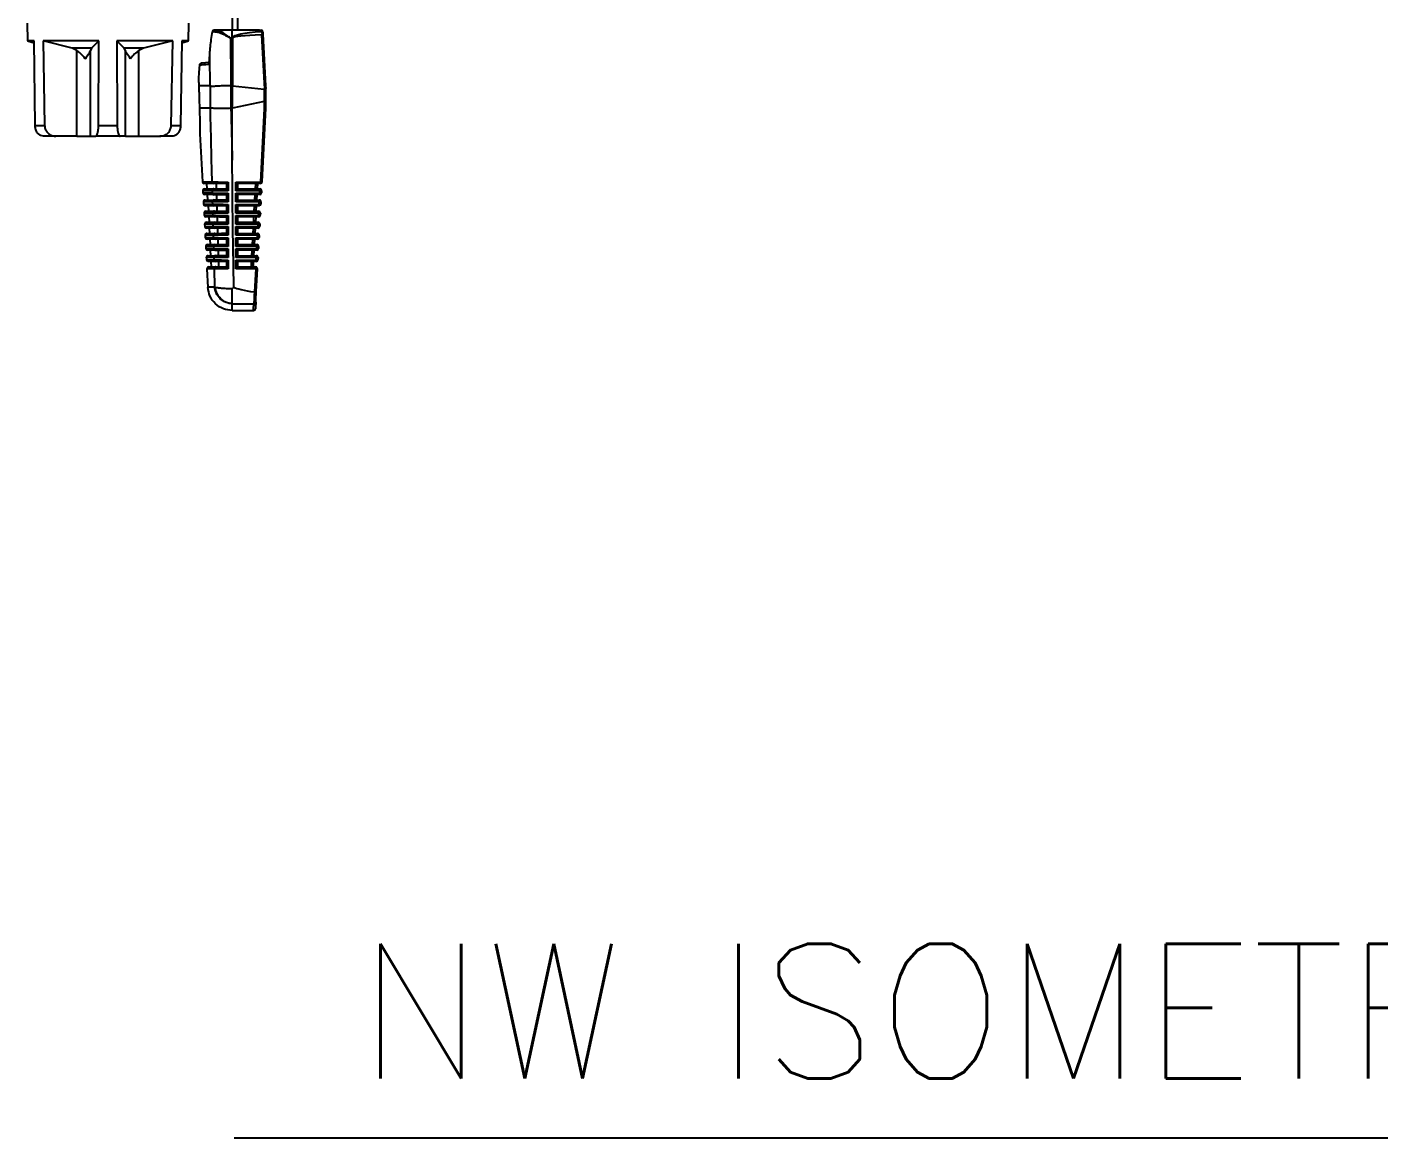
# Model space of a CAD drawing. Extents: x 11 to 120, y 2 to 94.
# Drawn here: x 19.91 to 27.44, y 30.78 to 36.96 of the extents above; entities that cross this region are included whole.
import ezdxf
from ezdxf.enums import TextEntityAlignment as Align

# ---------------------------------------------------------------- set-up
doc = ezdxf.new("R2010")
doc.units = 0
doc.header["$MEASUREMENT"] = 0
doc.layers.add('OBJECT', color=7, linetype='CONTINUOUS')
doc.styles.get("Standard").update_dxf_attribs({"font": 'SIMPLEX'})

msp = doc.modelspace()

# ---------------------------------------------------------------- linework, layer by layer
at = {"layer": 'OBJECT'}
for p, q in [((21.0559, 37.1258), (21.0559, 36.9443)), ((21.0859, 37.1258), (21.0859, 36.9443)), ((19.9138, 36.9843), (19.9156, 36.8843)), ((20.8121, 36.8843), (20.8138, 36.9843)), ((19.9156, 36.8843), (19.9532, 36.8743)), ((19.9531, 36.8843), (19.9156, 36.8843)), ((19.9594, 36.4133), (19.9531, 36.8843)), ((20.3138, 36.8843), (20.0031, 36.8843)), ((20.0031, 36.8843), (20.0115, 36.4133)), ((20.1655, 36.8435), (20.0031, 36.8843)), ((20.3138, 36.8843), (20.273, 36.8435)), ((20.3117, 36.4133), (20.3138, 36.8843)), ((20.7246, 36.8843), (20.4138, 36.8843)), ((20.4138, 36.8843), (20.416, 36.4133)), ((20.4547, 36.8435), (20.4138, 36.8843)), ((20.7246, 36.8843), (20.5622, 36.8435)), ((20.7162, 36.4133), (20.7246, 36.8843)), ((20.7746, 36.8843), (20.7683, 36.4133)), ((20.7745, 36.8743), (20.8121, 36.8843)), ((20.8121, 36.8843), (20.7746, 36.8843)), ((20.9461, 36.9358), (20.9567, 36.9361)), ((20.9641, 36.9443), (20.9545, 36.9443)), ((21.0559, 36.9443), (20.9641, 36.9443)), ((21.0466, 36.8999), (21.0551, 36.8999)), ((21.0551, 36.6344), (21.0551, 36.8999)), ((21.0559, 36.9029), (21.0559, 36.9443)), ((21.2081, 36.9443), (21.0559, 36.9443)), ((21.0566, 36.8999), (21.0566, 36.6343)), ((21.2081, 36.9443), (21.2171, 36.9443)), ((21.2186, 36.9179), (21.235, 36.6158)), ((21.2434, 36.6343), (21.2277, 36.9226)), ((20.273, 36.8435), (20.1655, 36.8435)), ((20.1916, 36.8318), (20.1655, 36.8435)), ((20.1916, 36.3543), (20.1916, 36.8318)), ((20.273, 36.8435), (20.2664, 36.8318)), ((20.2664, 36.3543), (20.2664, 36.8318)), ((20.5622, 36.8435), (20.4547, 36.8435)), ((20.4613, 36.8318), (20.4547, 36.8435)), ((20.4613, 36.3543), (20.4613, 36.8318)), ((20.5622, 36.8435), (20.5361, 36.8318)), ((20.5361, 36.3543), (20.5361, 36.8318)), ((20.8747, 36.7507), (20.8747, 36.7507)), ((20.929, 36.7754), (20.9288, 36.7754)), ((20.929, 36.7754), (20.93, 36.7936)), ((20.93, 36.7936), (20.9297, 36.7936)), ((20.93, 36.7936), (20.9318, 36.6343)), ((20.8693, 36.6522), (20.8693, 36.6522)), ((20.9318, 36.6343), (20.8695, 36.6343)), ((20.9318, 36.6343), (20.9325, 36.6338)), ((20.9325, 36.6338), (20.9325, 36.5093)), ((21.0491, 36.5093), (21.0491, 36.6343)), ((21.0491, 36.6343), (21.0543, 36.6343)), ((21.0543, 36.6343), (21.0543, 36.5093)), ((21.0566, 36.6343), (21.0551, 36.6344)), ((21.0574, 36.5097), (21.0574, 36.6342)), ((21.0574, 36.6342), (21.2336, 36.6155)), ((21.2336, 36.6155), (21.2336, 36.5479)), ((21.2434, 36.6261), (21.2434, 36.6343)), ((21.2434, 36.5485), (21.2434, 36.6261)), ((20.9325, 36.5093), (20.8729, 36.5093)), ((20.9325, 36.5093), (20.9325, 36.5093)), ((21.0543, 36.5093), (21.0491, 36.5093)), ((21.0559, 36.2207), (21.0559, 36.5093)), ((21.2336, 36.5479), (21.0574, 36.5097)), ((21.2339, 36.5084), (21.2123, 36.0999)), ((21.2218, 36.1005), (21.2434, 36.5093)), ((21.2339, 36.5479), (21.2339, 36.5084)), ((21.2434, 36.5093), (21.2434, 36.5485)), ((21.2434, 36.5093), (21.2434, 36.5093)), ((19.9594, 36.4133), (20.0115, 36.4133)), ((20.0739, 36.3543), (20.0061, 36.3543)), ((20.1916, 36.3543), (20.0739, 36.3543)), ((20.1916, 36.3543), (20.2664, 36.3543)), ((20.2664, 36.3543), (20.296, 36.3543)), ((20.4317, 36.3543), (20.296, 36.3543)), ((20.3117, 36.4133), (20.416, 36.4133)), ((20.4613, 36.3543), (20.4317, 36.3543)), ((20.4613, 36.3543), (20.5361, 36.3543)), ((20.5361, 36.3543), (20.6538, 36.3543)), ((20.7216, 36.3543), (20.6538, 36.3543)), ((20.7162, 36.4133), (20.7683, 36.4133)), ((20.8758, 36.3679), (20.8898, 36.1004)), ((20.8924, 36.05), (20.893, 36.0384)), ((20.9169, 36.0608), (20.9153, 36.0909)), ((20.9435, 36.0506), (20.9438, 36.0381)), ((20.9657, 36.0905), (20.9666, 36.0612)), ((21.0259, 36.061), (21.0259, 36.0901)), ((21.0764, 36.0987), (21.2123, 36.0999)), ((21.0764, 36.0506), (21.0764, 36.0987)), ((21.2096, 36.0494), (21.0764, 36.0506)), ((21.2119, 36.0911), (21.0858, 36.09)), ((21.0859, 36.09), (21.0859, 36.0616)), ((21.0859, 36.0617), (21.2092, 36.0606)), ((21.1852, 36.0609), (21.1868, 36.0909)), ((21.1962, 36.0909), (21.1946, 36.0608)), ((21.209, 36.0378), (21.2096, 36.0494)), ((21.2191, 36.0501), (21.2185, 36.0385)), ((20.8957, 35.988), (20.8963, 35.9764)), ((20.9201, 35.9988), (20.9185, 36.0289)), ((20.9218, 35.9671), (20.9234, 35.9366)), ((20.9451, 35.9886), (20.9454, 35.9761)), ((20.9676, 36.0285), (20.9685, 35.9992)), ((21.0259, 35.9989), (21.0259, 36.0281)), ((21.0764, 36.0367), (21.209, 36.0378)), ((21.0764, 35.9886), (21.0764, 36.0367)), ((21.2064, 35.9875), (21.0764, 35.9886)), ((21.0764, 35.9747), (21.2058, 35.9758)), ((21.0764, 35.9266), (21.0764, 35.9747)), ((21.2086, 36.029), (21.0858, 36.028)), ((21.2053, 35.967), (21.0858, 35.966)), ((21.0859, 36.028), (21.0859, 35.9996)), ((21.0859, 35.9997), (21.2059, 35.9987)), ((21.1819, 35.9989), (21.1835, 36.0288)), ((21.1897, 35.9669), (21.1881, 35.9368)), ((21.193, 36.0289), (21.1914, 35.9988)), ((21.2058, 35.9758), (21.2064, 35.9875)), ((21.2158, 35.9881), (21.2152, 35.9765)), ((20.8989, 35.9261), (20.8995, 35.9144)), ((20.925, 35.905), (20.9266, 35.8747)), ((20.9467, 35.9266), (20.947, 35.9141)), ((20.9695, 35.9665), (20.9704, 35.9372)), ((20.9714, 35.9044), (20.9723, 35.8753)), ((21.0259, 35.9369), (21.0259, 35.9661)), ((21.0259, 35.8748), (21.0259, 35.9041)), ((21.2031, 35.9255), (21.0764, 35.9266)), ((21.0764, 35.9127), (21.2025, 35.9138)), ((21.0764, 35.8646), (21.0764, 35.9127)), ((21.202, 35.905), (21.0858, 35.904)), ((21.0859, 35.966), (21.0859, 35.9376)), ((21.0859, 35.9377), (21.2027, 35.9367)), ((21.0859, 35.904), (21.0859, 35.8756)), ((21.1754, 35.8749), (21.177, 35.9048)), ((21.1787, 35.9369), (21.1802, 35.9668)), ((21.1864, 35.9048), (21.1848, 35.8749)), ((21.2025, 35.9138), (21.2031, 35.9255)), ((21.2126, 35.9262), (21.2119, 35.9145)), ((20.9022, 35.8641), (20.9028, 35.8523)), ((20.9283, 35.843), (20.9299, 35.8127)), ((20.9483, 35.8646), (20.9487, 35.852)), ((20.9734, 35.8424), (20.9743, 35.8133)), ((21.0259, 35.8127), (21.0259, 35.8422)), ((21.1998, 35.8635), (21.0764, 35.8646)), ((21.0764, 35.8507), (21.1992, 35.8517)), ((21.0764, 35.8026), (21.0764, 35.8507)), ((21.1988, 35.843), (21.0858, 35.842)), ((21.0859, 35.8757), (21.1994, 35.8747)), ((21.0859, 35.842), (21.0859, 35.8136)), ((21.1721, 35.813), (21.1737, 35.8427)), ((21.1831, 35.8428), (21.1815, 35.8129)), ((21.1992, 35.8517), (21.1998, 35.8635)), ((21.2093, 35.8642), (21.2087, 35.8524)), ((20.9054, 35.8022), (20.906, 35.7903)), ((20.9315, 35.781), (20.9331, 35.7507)), ((20.95, 35.8026), (20.9503, 35.79)), ((20.9753, 35.7804), (20.9762, 35.7513)), ((21.0259, 35.7507), (21.0259, 35.7802)), ((21.1966, 35.8015), (21.0764, 35.8026)), ((21.0764, 35.7887), (21.1959, 35.7897)), ((21.0764, 35.7406), (21.0764, 35.7887)), ((21.1955, 35.7809), (21.0858, 35.78)), ((21.0859, 35.8137), (21.1961, 35.8128)), ((21.0859, 35.78), (21.0859, 35.7516)), ((21.0859, 35.7517), (21.1929, 35.7508)), ((21.1689, 35.751), (21.1704, 35.7807)), ((21.1799, 35.7808), (21.1783, 35.7509)), ((21.1959, 35.7897), (21.1966, 35.8015)), ((21.206, 35.8022), (21.2054, 35.7904)), ((20.9087, 35.7402), (20.9093, 35.7283)), ((20.9119, 35.6783), (20.9125, 35.6663)), ((20.9364, 35.6889), (20.9348, 35.7188)), ((20.9517, 35.7406), (20.952, 35.728)), ((20.9534, 35.6787), (20.9538, 35.666)), ((20.9773, 35.7184), (20.9782, 35.6893)), ((21.0259, 35.6886), (21.0259, 35.7182)), ((21.1933, 35.7396), (21.0764, 35.7406)), ((21.0764, 35.7267), (21.1927, 35.7277)), ((21.0764, 35.6786), (21.0764, 35.7267)), ((21.19, 35.6776), (21.0764, 35.6786)), ((21.1922, 35.7189), (21.0858, 35.718)), ((21.0859, 35.718), (21.0859, 35.6896)), ((21.0859, 35.6897), (21.1896, 35.6888)), ((21.1656, 35.689), (21.1671, 35.7187)), ((21.1766, 35.7188), (21.175, 35.6889)), ((21.1894, 35.6657), (21.19, 35.6776)), ((21.1927, 35.7277), (21.1933, 35.7396)), ((21.1995, 35.6783), (21.1988, 35.6663)), ((21.2027, 35.7403), (21.2021, 35.7284)), ((20.9152, 35.6163), (20.9206, 35.5123)), ((20.9396, 35.627), (20.9381, 35.6567)), ((20.9552, 35.6167), (20.9581, 35.5137)), ((20.9793, 35.6564), (20.9802, 35.6273)), ((21.0259, 35.6265), (21.0259, 35.6563)), ((21.0764, 35.6647), (21.1894, 35.6657)), ((21.0764, 35.6166), (21.0764, 35.6647)), ((21.1867, 35.6156), (21.0764, 35.6166)), ((21.1889, 35.6569), (21.0858, 35.656)), ((21.0859, 35.656), (21.0859, 35.6276)), ((21.0859, 35.6277), (21.1863, 35.6268)), ((21.1623, 35.6271), (21.1639, 35.6567)), ((21.1733, 35.6567), (21.1717, 35.627)), ((21.1867, 35.6156), (21.1799, 35.4869)), ((21.1895, 35.4893), (21.1962, 35.6163)), ((20.9615, 35.5123), (20.9581, 35.5137)), ((21.0559, 35.5051), (21.0649, 35.5143)), ((21.1799, 35.4869), (21.1796, 35.487)), ((21.0555, 35.3843), (21.1745, 35.3843)), ((21.0559, 35.4214), (21.1764, 35.4214)), ((21.0559, 35.421), (21.0559, 35.4214))]:
    msp.add_line(p, q, dxfattribs=at)
at = {"layer": 'OBJECT', "color": 1}
msp.add_line((21.0659, 30.7776), (32.1694, 30.7776), dxfattribs=at)
at = {"layer": 'OBJECT', "flags": 128}
for points in [[(21.2171, 36.9443), (21.2171, 36.943), (21.2173, 36.9402), (21.2174, 36.936)], [(21.2277, 36.9226), (21.2274, 36.9289), (21.2272, 36.933), (21.2271, 36.9348)], [(20.8693, 36.6522), (20.8706, 36.6755), (20.8724, 36.7083), (20.8747, 36.7507)], [(20.9325, 36.7644), (20.9068, 36.7622), (20.8906, 36.7607), (20.8838, 36.7601)], [(20.9297, 36.7936), (20.9291, 36.7809), (20.9288, 36.7754)], [(20.9519, 36.0906), (20.9185, 36.0909), (20.9018, 36.0911), (20.8997, 36.0911)], [(20.9023, 36.0606), (20.9044, 36.0607), (20.9207, 36.0608), (20.9531, 36.0611)], [(20.9535, 36.0286), (20.9212, 36.0289), (20.905, 36.029), (20.9029, 36.029)], [(20.9056, 35.9987), (20.9075, 35.9987), (20.9233, 35.9988), (20.9547, 35.9991)], [(20.9551, 35.9666), (20.9238, 35.9669), (20.9081, 35.967), (20.9062, 35.967)], [(20.9088, 35.9367), (20.9107, 35.9367), (20.926, 35.9368), (20.9564, 35.9371)], [(20.9567, 35.9046), (20.9265, 35.9048), (20.9113, 35.905), (20.9094, 35.905)], [(20.9121, 35.8747), (20.9139, 35.8747), (20.9286, 35.8749), (20.958, 35.8751)], [(20.9584, 35.8426), (20.9292, 35.8428), (20.9145, 35.8429), (20.9127, 35.843)], [(20.9153, 35.8128), (20.9171, 35.8128), (20.9313, 35.8129), (20.9597, 35.8131)], [(20.96, 35.7805), (20.9318, 35.7808), (20.9177, 35.7809), (20.9159, 35.7809)], [(20.9186, 35.7508), (20.9186, 35.7508), (20.9293, 35.7509), (20.9614, 35.7512)], [(20.9617, 35.7185), (20.9299, 35.7188), (20.9192, 35.7189)], [(20.9218, 35.6888), (20.9218, 35.6888), (20.9322, 35.6889), (20.9631, 35.6892)], [(20.9635, 35.6565), (20.9327, 35.6568), (20.9224, 35.6569)], [(20.9251, 35.6268), (20.9251, 35.6268), (20.935, 35.6269), (20.9649, 35.6272)], [(21.1796, 35.487), (21.1787, 35.4678), (21.1779, 35.4511), (21.1772, 35.4375), (21.1767, 35.4275), (21.1764, 35.4214)], [(21.1864, 35.4307), (21.1867, 35.4362), (21.1872, 35.4451), (21.1878, 35.4573), (21.1886, 35.4722), (21.1895, 35.4893)], [(21.1745, 35.3843), (21.175, 35.3936), (21.1764, 35.4214)], [(21.1864, 35.4307), (21.1849, 35.4031), (21.1845, 35.3938)]]:
    msp.add_lwpolyline(points, dxfattribs=at)
at = {"layer": 'OBJECT'}
for centre, radius, start, end in [((20.9545, 36.9343), 0.01, 90, 170.74539), ((20.9439, 36.9248), 0.0112, 78.55044, 86.32166), ((20.9552, 36.9353), 0.00906, 94.36066, 177.18263), ((20.9652, 36.9358), 0.00857, 97.22655, 178.64226), ((21.0551, 36.7799), 0.1199, 89.23965, 89.99358), ((20.9688, 36.8113), 0.1263, 45.47704, 46.47234), ((21.2171, 36.9343), 0.00999, 3.14591, 90.04955), ((21.2172, 36.9436), 0.000645, 89.14717, 101.76718), ((21.2171, 36.9343), 0.01, 3.10593, 89.19103), ((20.9337, 36.7545), 0.0101, 139.46742, 177.38352), ((20.8998, 36.1011), 0.01, 185.82473, 269.5), ((20.9024, 36.0506), 0.01, 90.5, 185.5324), ((20.9521, 36.1005), 0.00987, 182.25882, 268.86595), ((20.9533, 36.0512), 0.0099, 91.2088, 183.629), ((21.1552, 36.0529), 0.0545, 356.3176, 8.13466), ((21.2091, 36.0506), 0.01, 356.97745, 89.5), ((21.2129, 36.0696), 0.0204, 260.71739, 287.62245), ((21.2118, 36.1011), 0.01, 270.5, 356.97745), ((21.1714, 36.0975), 0.041, 351.00192, 3.31336), ((21.2156, 36.12), 0.0204, 260.73387, 287.6061), ((20.903, 36.039), 0.01, 185.4601, 269.5), ((20.9057, 35.9887), 0.01, 90.5, 185.16683), ((20.9063, 35.977), 0.01, 185.09389, 269.5), ((20.9537, 36.0385), 0.00987, 182.28571, 268.88163), ((20.9549, 35.9892), 0.0099, 91.18972, 183.60567), ((20.9553, 35.9765), 0.00988, 182.30697, 268.90206), ((21.2052, 35.977), 0.01, 270.5, 356.97745), ((21.1648, 35.9734), 0.041, 350.99982, 3.31393), ((21.209, 35.9959), 0.0204, 260.71709, 287.62289), ((21.152, 35.991), 0.0545, 356.31712, 8.13538), ((21.2059, 35.9887), 0.01, 356.97745, 89.5), ((21.2097, 36.0076), 0.0204, 260.71739, 287.62245), ((21.2085, 36.039), 0.01, 270.5, 356.97745), ((21.1681, 36.0355), 0.041, 350.99937, 3.31628), ((21.2123, 36.058), 0.0204, 260.72164, 287.61114), ((20.9089, 35.9267), 0.01, 90.5, 184.79974), ((20.9095, 35.915), 0.01, 184.72616, 269.5), ((20.9566, 35.9272), 0.00991, 91.16765, 183.58621), ((20.9569, 35.9145), 0.00988, 182.3291, 268.92157), ((21.202, 35.915), 0.01, 270.5, 356.97745), ((21.1616, 35.9114), 0.041, 350.9987, 3.31658), ((21.2058, 35.9339), 0.0204, 260.71739, 287.62245), ((21.1487, 35.929), 0.0545, 356.3187, 8.1338), ((21.2026, 35.9267), 0.01, 356.97745, 89.5), ((21.2064, 35.9456), 0.0204, 260.72164, 287.61114), ((20.9122, 35.8647), 0.01, 90.5, 184.43116), ((20.9128, 35.853), 0.01, 184.35696, 269.5), ((20.9582, 35.8652), 0.00991, 91.14265, 183.57145), ((20.9585, 35.8524), 0.00988, 182.35037, 268.94106), ((21.1987, 35.853), 0.01, 270.5, 356.97745), ((21.1583, 35.8494), 0.041, 351.00022, 3.31315), ((21.2025, 35.8719), 0.0204, 260.73387, 287.6061), ((21.1454, 35.867), 0.0545, 356.31948, 8.13279), ((21.1993, 35.8647), 0.01, 356.97745, 89.5), ((21.2031, 35.8836), 0.0204, 260.71739, 287.62245), ((20.9154, 35.8028), 0.01, 90.5, 184.06115), ((20.916, 35.7909), 0.01, 183.98632, 269.5), ((20.9187, 35.7408), 0.01, 90.5, 183.68975), ((20.9599, 35.8032), 0.00991, 91.1208, 183.5527), ((20.9602, 35.7904), 0.00989, 182.37251, 268.95964), ((20.9616, 35.7412), 0.00991, 91.10538, 183.53159), ((21.1389, 35.7431), 0.0545, 356.31859, 8.13367), ((21.1928, 35.7408), 0.01, 356.97745, 89.5), ((21.1954, 35.7909), 0.01, 270.5, 356.97745), ((21.155, 35.7873), 0.041, 350.99937, 3.31628), ((21.1992, 35.8098), 0.0204, 260.72133, 287.61158), ((21.1421, 35.805), 0.0545, 356.31832, 8.13418), ((21.196, 35.8028), 0.01, 356.97745, 89.5), ((21.1998, 35.8217), 0.0204, 260.71395, 287.62589), ((20.9193, 35.7289), 0.01, 183.6143, 269.5), ((20.9219, 35.6788), 0.01, 90.5, 183.31701), ((20.9225, 35.6669), 0.01, 183.24094, 269.5), ((20.9619, 35.7284), 0.00989, 182.39258, 268.97854), ((20.9633, 35.6793), 0.00992, 91.07921, 183.51574), ((20.9637, 35.6664), 0.00989, 182.41301, 268.99705), ((21.1889, 35.6669), 0.01, 270.5, 356.97745), ((21.1927, 35.6858), 0.0204, 260.71709, 287.62289), ((21.1356, 35.6811), 0.0545, 356.31948, 8.13279), ((21.1895, 35.6788), 0.01, 356.97745, 89.5), ((21.1933, 35.6977), 0.0204, 260.71739, 287.62245), ((21.1921, 35.7289), 0.01, 270.5, 356.97745), ((21.1517, 35.7253), 0.041, 351.00134, 3.31241), ((21.1959, 35.7478), 0.0204, 260.71742, 287.62255), ((21.1966, 35.7597), 0.0204, 260.73418, 287.60567), ((20.9251, 35.6168), 0.01, 90.5, 183.01384), ((20.9651, 35.6173), 0.00992, 91.05751, 183.49865), ((21.1323, 35.6191), 0.0545, 356.31832, 8.13418), ((21.1862, 35.6168), 0.01, 356.97745, 89.5), ((21.19, 35.6358), 0.0204, 260.72164, 287.61114), ((21.1485, 35.6633), 0.041, 351.00192, 3.31336), ((21.1745, 35.3943), 0.01, 273.57385, 356.97745), ((21.1765, 35.4313), 0.00991, 269.44241, 356.53224)]:
    msp.add_arc(centre, radius, start, end, dxfattribs=at)
for centre, major_axis, ratio, start_param, end_param in [((23.1184, 36.9921), (0, 7.8848), 0.262774, 1.582496, 1.616187), ((21.6246, 36.8843), (0.5695, -0.0157), 0.101686, 3.09173, 3.144394), ((21.6246, 36.8843), (0.5695, -0.0157), 0.101686, 2.370066, 3.09173), ((21.6262, 36.8921), (0.5695, -0.0078), 0.050872, 3.089624, 3.142288), ((21.6262, 36.8921), (0.5695, -0.0078), 0.050872, 2.368959, 3.089624), ((21.0491, 37.0822), (0, 0.4478), 0.267949, 3.137388, 3.141593), ((21.0543, 37.0822), (0, 0.4478), 0.267949, 3.141593, 3.148103), ((21.0543, 37.0825), (-0.007, 0.4485), 0.267094, 3.102585, 3.109102), ((21.2334, 36.6529), (-0.0006, 0.0374), 0.267094, 3.109102, 3.249703), ((21.0491, 35.532), (0, 0.9773), 0.122785, 0, 0.00334), ((23.1184, 40.5277), (0, 19.0675), 0.111038, 1.783132, 1.798644), ((21.0543, 35.532), (0, 0.9773), 0.122785, 6.270094, 6.283185), ((21.0543, 35.5313), (0.0064, 0.9787), 0.122438, 0.027376, 0.040465), ((21.2334, 36.4664), (0.0005, 0.0816), 0.122438, 0.001196, 0.027376), ((21.2334, 36.5485), (0.01, 0), 0.061163, 4.764749, 6.283185), ((21.2334, 36.5096), (0.01, -0.00026), 0.120424, 4.767926, 6.280008), ((21.0759, 36.0999), (0.00999, -0.00991), 0.035372, 4.799799, 6.248135), ((21.0759, 36.0518), (0.00996, 0.00988), 0.087934, 4.677799, 6.196235), ((21.0759, 36.0379), (0.00999, -0.00991), 0.035372, 4.799799, 6.248135), ((21.0759, 35.9898), (0.00996, 0.00988), 0.087934, 4.677799, 6.196235), ((21.0759, 35.9759), (0.00999, -0.00991), 0.035372, 4.799799, 6.248135), ((21.0759, 35.9278), (0.00996, 0.00988), 0.087934, 4.677799, 6.196235), ((21.0759, 35.9139), (0.00999, -0.00991), 0.035372, 4.799799, 6.248135), ((21.0759, 35.8658), (0.00996, 0.00988), 0.087934, 4.677799, 6.196235), ((21.0759, 35.8519), (0.00999, -0.00991), 0.035372, 4.799799, 6.248135), ((21.0759, 35.8038), (0.00996, 0.00988), 0.087934, 4.677799, 6.196235), ((21.0759, 35.7899), (0.00999, -0.00991), 0.035372, 4.799799, 6.248135), ((21.0759, 35.7418), (0.00996, 0.00988), 0.087934, 4.677799, 6.196235), ((21.0759, 35.7279), (0.00999, -0.00991), 0.035372, 4.799799, 6.248135), ((21.0759, 35.6798), (0.00996, 0.00988), 0.087934, 4.677799, 6.196235), ((21.0759, 35.6659), (0.00999, -0.00991), 0.035372, 4.799799, 6.248135), ((21.0759, 35.6178), (0.00996, 0.00988), 0.087934, 4.677799, 6.196235), ((23.3456, 35.5394), (2.2897, 0.0147), 0.052015, 3.230394, 3.471508)]:
    msp.add_ellipse(centre, major_axis=major_axis, ratio=ratio, start_param=start_param, end_param=end_param, dxfattribs=at)
for points, knots in [([(20.93, 36.7936), (20.9304, 36.8002), (20.9325, 36.8335), (20.9372, 36.881), (20.9438, 36.9216), (20.9461, 36.9358)], [0, 0, 0, 0, 0.13968, 0.698662, 1, 1, 1, 1]), ([(20.9567, 36.9361), (20.9631, 36.9355), (20.9794, 36.9339), (21.0095, 36.9207), (21.0335, 36.9076), (21.0454, 36.9006), (21.0465, 36.8999), (21.0466, 36.8999)], [0, 0, 0, 0, 0.244744, 0.626729, 0.967928, 0.996145, 1, 1, 1, 1]), ([(21.0466, 36.8999), (21.0465, 36.9), (21.0455, 36.9008), (21.0421, 36.9033), (21.031, 36.9118), (21.0106, 36.9262), (20.9852, 36.941), (20.9705, 36.9433), (20.9641, 36.9443)], [0, 0, 0, 0, 0.003661, 0.034964, 0.112489, 0.381453, 0.732442, 1, 1, 1, 1]), ([(21.2174, 36.936), (21.2175, 36.9359), (21.2189, 36.9343), (21.221, 36.9314), (21.2228, 36.9278), (21.2233, 36.9268)], [0, 0, 0, 0, 0.021179, 0.717118, 1, 1, 1, 1]), ([(21.2233, 36.9268), (21.2218, 36.9239), (21.2203, 36.9211), (21.2187, 36.918), (21.2186, 36.9179)], [0, 0, 0, 0, 0.979999, 1, 1, 1, 1]), ([(21.2277, 36.9226), (21.2277, 36.9226), (21.2277, 36.923), (21.2275, 36.9239), (21.2264, 36.9253), (21.2247, 36.9263), (21.2236, 36.9267), (21.2233, 36.9268)], [0, 0, 0, 0, 0.017168, 0.202288, 0.556603, 0.898387, 1, 1, 1, 1]), ([(20.2382, 36.7855), (20.2381, 36.7856), (20.2298, 36.7963), (20.2151, 36.8134), (20.1978, 36.827), (20.1916, 36.8318)], [0, 0, 0, 0, 0.004609, 0.647696, 1, 1, 1, 1]), ([(20.2664, 36.8318), (20.2635, 36.8254), (20.2572, 36.8116), (20.2452, 36.7946), (20.2382, 36.7856), (20.2382, 36.7855)], [0, 0, 0, 0, 0.458105, 0.995394, 1, 1, 1, 1]), ([(20.4895, 36.7855), (20.4895, 36.7856), (20.4811, 36.7963), (20.4693, 36.8134), (20.4634, 36.827), (20.4613, 36.8318)], [0, 0, 0, 0, 0.004609, 0.647696, 1, 1, 1, 1]), ([(20.5361, 36.8318), (20.5281, 36.8254), (20.5108, 36.8116), (20.4966, 36.7946), (20.4896, 36.7856), (20.4895, 36.7855)], [0, 0, 0, 0, 0.4581043, 0.9953935, 1, 1, 1, 1]), ([(20.8747, 36.7507), (20.8748, 36.7518), (20.8752, 36.7541), (20.8771, 36.757), (20.8797, 36.759), (20.8821, 36.7599), (20.8834, 36.7601), (20.8838, 36.7601)], [0, 0, 0, 0, 0.235922, 0.471828, 0.707762, 0.92541, 1, 1, 1, 1]), ([(20.8747, 36.7507), (20.8748, 36.7507), (20.8754, 36.7508), (20.8809, 36.7512), (20.9045, 36.7533), (20.9236, 36.755)], [0, 0, 0, 0, 0.045653, 0.228294, 1, 1, 1, 1]), ([(20.9236, 36.755), (20.9241, 36.7552), (20.9251, 36.7558), (20.9266, 36.7595), (20.9279, 36.7649), (20.9287, 36.7705), (20.9289, 36.7741), (20.929, 36.7754)], [0, 0, 0, 0, 0.219062, 0.438015, 0.65921, 0.879994, 1, 1, 1, 1]), ([(20.9288, 36.7754), (20.9286, 36.7736), (20.9283, 36.7697), (20.9275, 36.7649), (20.9268, 36.7621), (20.9263, 36.7609), (20.9263, 36.7609), (20.9263, 36.761)], [0, 0, 0, 0, 0.271922, 0.563063, 0.781765, 0.936439, 1, 1, 1, 1]), ([(20.8693, 36.6522), (20.8694, 36.6494), (20.8694, 36.6459), (20.8694, 36.6363), (20.8695, 36.6343)], [0, 0, 0, 0, 0.7918078, 1, 1, 1, 1]), ([(20.8695, 36.6343), (20.8695, 36.6343), (20.8695, 36.6343), (20.8694, 36.6343), (20.8694, 36.6342), (20.8694, 36.6342), (20.8694, 36.6341)], [0, 0, 0, 0, 0.344834, 0.691981, 0.859587, 1, 1, 1, 1]), ([(20.8694, 36.6341), (20.8699, 36.625), (20.8709, 36.6068), (20.8724, 36.5647), (20.8729, 36.5304), (20.8729, 36.5119), (20.8729, 36.5093)], [0, 0, 0, 0, 0.315106, 0.632946, 0.949791, 1, 1, 1, 1]), ([(21.0486, 36.6344), (21.0434, 36.6344), (21.0248, 36.6346), (20.9938, 36.6338), (20.9617, 36.6322), (20.9412, 36.6292), (20.935, 36.6325), (20.9325, 36.6338)], [0, 0, 0, 0, 0.097508, 0.35133, 0.599304, 0.843154, 1, 1, 1, 1]), ([(21.2434, 36.6261), (21.2433, 36.6245), (21.2433, 36.622), (21.2421, 36.6194), (21.24, 36.6179), (21.2375, 36.6168), (21.2357, 36.616), (21.235, 36.6158)], [0, 0, 0, 0, 0.2815117, 0.4771576, 0.6724687, 0.8784619, 1, 1, 1, 1]), ([(20.8729, 36.5093), (20.8737, 36.4934), (20.8752, 36.4614), (20.876, 36.4186), (20.8761, 36.3865), (20.8759, 36.368), (20.8759, 36.3679), (20.8759, 36.3679)], [0, 0, 0, 0, 0.21319, 0.426375, 0.639811, 0.854212, 1, 1, 1, 1]), ([(21.0487, 36.5093), (21.0352, 36.5091), (21.0083, 36.5085), (20.9726, 36.5087), (20.9452, 36.5095), (20.9367, 36.5094), (20.9325, 36.5093)], [0, 0, 0, 0, 0.253584, 0.507165, 0.760848, 1, 1, 1, 1]), ([(20.9325, 36.5093), (20.9343, 36.43), (20.9374, 36.2936), (20.9408, 36.1572), (20.9422, 36.1001)], [0, 0, 0, 0, 0.58145, 1, 1, 1, 1]), ([(20.0061, 36.3543), (20.0004, 36.3551), (19.9892, 36.3566), (19.9744, 36.3684), (19.964, 36.3854), (19.9599, 36.4015), (19.9595, 36.4108), (19.9594, 36.4133)], [0, 0, 0, 0, 0.241745, 0.484005, 0.711796, 0.922051, 1, 1, 1, 1]), ([(20.0115, 36.4133), (20.0122, 36.4069), (20.0137, 36.3941), (20.0236, 36.3771), (20.0381, 36.3638), (20.0557, 36.3557), (20.0682, 36.3548), (20.0739, 36.3543)], [0, 0, 0, 0, 0.198026, 0.39586, 0.598898, 0.81482, 1, 1, 1, 1]), ([(20.296, 36.3543), (20.2979, 36.3551), (20.3017, 36.3566), (20.3067, 36.3684), (20.3101, 36.3854), (20.3115, 36.4015), (20.3117, 36.4108), (20.3117, 36.4133)], [0, 0, 0, 0, 0.241745, 0.484005, 0.711795, 0.922051, 1, 1, 1, 1]), ([(20.416, 36.4133), (20.4161, 36.4069), (20.4165, 36.3941), (20.419, 36.3771), (20.4227, 36.3638), (20.4271, 36.3557), (20.4302, 36.3548), (20.4317, 36.3543)], [0, 0, 0, 0, 0.198026, 0.395861, 0.598898, 0.81482, 1, 1, 1, 1]), ([(20.6538, 36.3543), (20.6613, 36.3551), (20.6764, 36.3566), (20.6961, 36.3684), (20.7099, 36.3854), (20.7155, 36.4015), (20.716, 36.4108), (20.7162, 36.4133)], [0, 0, 0, 0, 0.241745, 0.4840054, 0.7117956, 0.922051, 1, 1, 1, 1]), ([(20.7683, 36.4133), (20.7677, 36.4069), (20.7666, 36.3941), (20.7592, 36.3771), (20.7484, 36.3638), (20.7352, 36.3557), (20.7259, 36.3548), (20.7216, 36.3543)], [0, 0, 0, 0, 0.198026, 0.395861, 0.598898, 0.81482, 1, 1, 1, 1]), ([(21.0649, 35.5143), (21.0648, 35.5199), (21.0643, 35.5484), (21.0621, 35.6678), (21.0581, 35.8976), (21.0567, 36.1046), (21.0559, 36.2207)], [0, 0, 0, 0, 0.024147, 0.120738, 0.507103, 1, 1, 1, 1]), ([(20.9435, 36.0506), (20.9421, 36.0506), (20.9351, 36.0505), (20.9095, 36.0503), (20.8888, 36.0501), (20.8943, 36.0501), (20.8951, 36.0501)], [0, 0, 0, 0, 0.041896, 0.209506, 0.881583, 1, 1, 1, 1]), ([(20.8927, 36.1005), (20.8932, 36.1005), (20.8942, 36.1005), (20.9248, 36.1002), (20.9422, 36.1001)], [0, 0, 0, 0, 0.430575, 1, 1, 1, 1]), ([(20.9422, 36.1001), (20.944, 36.1), (20.9493, 36.0998), (20.9678, 36.0994), (20.9962, 36.099), (21.0197, 36.0988), (21.0311, 36.0987), (21.0338, 36.0986)], [0, 0, 0, 0, 0.147376, 0.444496, 0.741154, 0.940222, 1, 1, 1, 1]), ([(21.0336, 36.0506), (21.031, 36.0505), (21.0219, 36.0505), (21.0007, 36.0503), (20.9733, 36.0503), (20.9521, 36.0503), (20.9459, 36.0505), (20.9435, 36.0506)], [0, 0, 0, 0, 0.059553, 0.208066, 0.505163, 0.802607, 1, 1, 1, 1]), ([(21.0259, 36.09), (21.0145, 36.0901), (20.9919, 36.0903), (20.9647, 36.0905), (20.9563, 36.0906), (20.9519, 36.0906)], [0, 0, 0, 0, 0.320862, 0.641681, 1, 1, 1, 1]), ([(20.9531, 36.0611), (20.957, 36.0611), (20.9647, 36.0612), (20.9906, 36.0614), (21.0139, 36.0616), (21.0259, 36.0617)], [0, 0, 0, 0, 0.327832, 0.655734, 1, 1, 1, 1]), ([(21.0259, 36.0901), (21.026, 36.0903), (21.0262, 36.0908), (21.0279, 36.0928), (21.0305, 36.0955), (21.0327, 36.0977), (21.0337, 36.0986), (21.0338, 36.0986)], [0, 0, 0, 0, 0.192793, 0.4296508, 0.7493185, 0.9922623, 1, 1, 1, 1]), ([(21.0336, 36.0506), (21.0336, 36.0506), (21.0324, 36.0517), (21.0302, 36.0541), (21.0277, 36.0571), (21.0262, 36.0596), (21.026, 36.0605), (21.0259, 36.061)], [0, 0, 0, 0, 0.007975, 0.299097, 0.60291, 0.800708, 1, 1, 1, 1]), ([(21.0338, 36.0986), (21.0337, 36.092), (21.0337, 36.076), (21.0337, 36.06), (21.0336, 36.0506)], [0, 0, 0, 0, 0.412557, 1, 1, 1, 1]), ([(20.9451, 35.9886), (20.9437, 35.9886), (20.9368, 35.9885), (20.9117, 35.9883), (20.8919, 35.9881), (20.8972, 35.9882), (20.8979, 35.9882)], [0, 0, 0, 0, 0.0426258, 0.2131544, 0.8969409, 1, 1, 1, 1]), ([(20.8956, 36.0385), (20.8962, 36.0385), (20.8976, 36.0385), (20.9272, 36.0382), (20.9438, 36.0381)], [0, 0, 0, 0, 0.438348, 1, 1, 1, 1]), ([(20.8985, 35.9765), (20.8992, 35.9765), (20.9009, 35.9765), (20.9295, 35.9762), (20.9454, 35.9761)], [0, 0, 0, 0, 0.446366, 1, 1, 1, 1]), ([(20.9438, 36.0381), (20.9455, 36.038), (20.9508, 36.0378), (20.9691, 36.0374), (20.9972, 36.037), (21.0201, 36.0368), (21.031, 36.0367), (21.0336, 36.0366)], [0, 0, 0, 0, 0.148954, 0.44926, 0.7491, 0.940502, 1, 1, 1, 1]), ([(21.0335, 35.9886), (21.0309, 35.9885), (21.0219, 35.9885), (21.0009, 35.9883), (20.9737, 35.9883), (20.9533, 35.9884), (20.9474, 35.9885), (20.9451, 35.9886)], [0, 0, 0, 0, 0.059276, 0.209421, 0.509831, 0.810598, 1, 1, 1, 1]), ([(20.9454, 35.9761), (20.9471, 35.976), (20.9523, 35.9758), (20.9706, 35.9754), (20.9982, 35.975), (21.0205, 35.9747), (21.0309, 35.9747), (21.0334, 35.9746)], [0, 0, 0, 0, 0.150605, 0.454244, 0.75741, 0.940779, 1, 1, 1, 1]), ([(21.0259, 36.028), (21.0146, 36.0281), (20.9922, 36.0283), (20.9657, 36.0285), (20.9577, 36.0286), (20.9535, 36.0286)], [0, 0, 0, 0, 0.324748, 0.649448, 1, 1, 1, 1]), ([(20.9547, 35.9991), (20.9586, 35.9991), (20.9662, 35.9992), (20.9917, 35.9994), (21.0144, 35.9996), (21.0259, 35.9997)], [0, 0, 0, 0, 0.331872, 0.663815, 1, 1, 1, 1]), ([(21.0259, 36.0281), (21.026, 36.0283), (21.0262, 36.0289), (21.028, 36.031), (21.0306, 36.0337), (21.0327, 36.0357), (21.0336, 36.0366), (21.0336, 36.0366)], [0, 0, 0, 0, 0.197194, 0.440799, 0.768914, 0.992186, 1, 1, 1, 1]), ([(21.0335, 35.9886), (21.0335, 35.9886), (21.0324, 35.9897), (21.0301, 35.992), (21.0277, 35.9949), (21.0262, 35.9974), (21.026, 35.9984), (21.0259, 35.9989)], [0, 0, 0, 0, 0.008047, 0.282711, 0.593788, 0.796118, 1, 1, 1, 1]), ([(21.0259, 35.9661), (21.026, 35.9664), (21.0262, 35.967), (21.028, 35.9692), (21.0306, 35.9718), (21.0326, 35.9738), (21.0334, 35.9746), (21.0334, 35.9746)], [0, 0, 0, 0, 0.2018376, 0.4525474, 0.7893896, 0.9921173, 1, 1, 1, 1]), ([(21.0334, 35.9746), (21.0334, 35.968), (21.0334, 35.952), (21.0334, 35.936), (21.0333, 35.9266)], [0, 0, 0, 0, 0.412495, 1, 1, 1, 1]), ([(21.0336, 36.0366), (21.0336, 36.03), (21.0335, 36.014), (21.0335, 35.998), (21.0335, 35.9886)], [0, 0, 0, 0, 0.412532, 1, 1, 1, 1]), ([(20.9467, 35.9266), (20.9453, 35.9266), (20.9385, 35.9265), (20.914, 35.9263), (20.8949, 35.9261), (20.9002, 35.9262), (20.9008, 35.9262)], [0, 0, 0, 0, 0.043381, 0.21693, 0.912835, 1, 1, 1, 1]), ([(20.9014, 35.9144), (20.9023, 35.9144), (20.9042, 35.9144), (20.9319, 35.9142), (20.947, 35.9141)], [0, 0, 0, 0, 0.4546447, 1, 1, 1, 1]), ([(21.0333, 35.9266), (21.0308, 35.9265), (21.0219, 35.9265), (21.001, 35.9264), (20.9741, 35.9263), (20.9545, 35.9264), (20.9488, 35.9265), (20.9467, 35.9266)], [0, 0, 0, 0, 0.059002, 0.210856, 0.514734, 0.81898, 1, 1, 1, 1]), ([(20.947, 35.9141), (20.9487, 35.914), (20.9539, 35.9138), (20.972, 35.9134), (20.9992, 35.913), (21.0209, 35.9127), (21.0308, 35.9127), (21.0333, 35.9126)], [0, 0, 0, 0, 0.152333, 0.459461, 0.766109, 0.941054, 1, 1, 1, 1]), ([(21.0259, 35.966), (21.0147, 35.9661), (20.9924, 35.9663), (20.9668, 35.9665), (20.959, 35.9666), (20.9551, 35.9666)], [0, 0, 0, 0, 0.328834, 0.657619, 1, 1, 1, 1]), ([(20.9564, 35.9371), (20.9601, 35.9371), (20.9677, 35.9372), (20.9928, 35.9374), (21.0149, 35.9376), (21.0259, 35.9377)], [0, 0, 0, 0, 0.336123, 0.672318, 1, 1, 1, 1]), ([(21.0259, 35.904), (21.0148, 35.9041), (20.9927, 35.9043), (20.9679, 35.9045), (20.9604, 35.9045), (20.9567, 35.9046)], [0, 0, 0, 0, 0.333137, 0.666224, 1, 1, 1, 1]), ([(21.0333, 35.9266), (21.0333, 35.9266), (21.0325, 35.9274), (21.0305, 35.9294), (21.028, 35.9324), (21.0262, 35.9352), (21.026, 35.9363), (21.0259, 35.9369)], [0, 0, 0, 0, 0.008163, 0.206908, 0.537762, 0.791259, 1, 1, 1, 1]), ([(21.0259, 35.9041), (21.026, 35.9044), (21.0262, 35.9051), (21.0281, 35.9073), (21.0306, 35.91), (21.0325, 35.9119), (21.0333, 35.9126), (21.0333, 35.9126)], [0, 0, 0, 0, 0.206744, 0.464933, 0.810713, 0.992038, 1, 1, 1, 1]), ([(21.0333, 35.9126), (21.0333, 35.906), (21.0332, 35.89), (21.0332, 35.874), (21.0332, 35.8646)], [0, 0, 0, 0, 0.4124702, 1, 1, 1, 1]), ([(20.9483, 35.8646), (20.947, 35.8646), (20.9403, 35.8645), (20.9162, 35.8643), (20.8979, 35.8642), (20.9032, 35.8642), (20.9037, 35.8642)], [0, 0, 0, 0, 0.044163, 0.220841, 0.929294, 1, 1, 1, 1]), ([(20.9042, 35.8524), (20.9053, 35.8524), (20.9076, 35.8524), (20.9343, 35.8522), (20.9487, 35.852)], [0, 0, 0, 0, 0.463197, 1, 1, 1, 1]), ([(21.0332, 35.8646), (21.0307, 35.8645), (21.0219, 35.8645), (21.0012, 35.8644), (20.9746, 35.8643), (20.9557, 35.8644), (20.9503, 35.8646), (20.9483, 35.8646)], [0, 0, 0, 0, 0.058732, 0.212375, 0.519887, 0.827778, 1, 1, 1, 1]), ([(20.9487, 35.852), (20.9503, 35.852), (20.9554, 35.8517), (20.9735, 35.8513), (21.0002, 35.851), (21.0214, 35.8507), (21.0307, 35.8507), (21.0331, 35.8506)], [0, 0, 0, 0, 0.154143, 0.464926, 0.775223, 0.941326, 1, 1, 1, 1]), ([(20.958, 35.8751), (20.9618, 35.8752), (20.9692, 35.8752), (20.9939, 35.8754), (21.0154, 35.8756), (21.0259, 35.8757)], [0, 0, 0, 0, 0.3406015, 0.6812762, 1, 1, 1, 1]), ([(21.0259, 35.842), (21.0149, 35.8421), (20.9929, 35.8423), (20.969, 35.8425), (20.9618, 35.8425), (20.9584, 35.8426)], [0, 0, 0, 0, 0.337675, 0.675297, 1, 1, 1, 1]), ([(21.0332, 35.8646), (21.0331, 35.8646), (21.0324, 35.8653), (21.0305, 35.8673), (21.0281, 35.8702), (21.0262, 35.8731), (21.026, 35.8743), (21.0259, 35.8748)], [0, 0, 0, 0, 0.008252, 0.187001, 0.525642, 0.786175, 1, 1, 1, 1]), ([(21.0259, 35.8422), (21.026, 35.8425), (21.0262, 35.8431), (21.0281, 35.8455), (21.0306, 35.8481), (21.0325, 35.85), (21.0331, 35.8506), (21.0331, 35.8506)], [0, 0, 0, 0, 0.211948, 0.477977, 0.832965, 0.99196, 1, 1, 1, 1]), ([(21.0331, 35.8506), (21.0331, 35.844), (21.0331, 35.828), (21.033, 35.812), (21.033, 35.8026)], [0, 0, 0, 0, 0.4124332, 1, 1, 1, 1]), ([(20.95, 35.8026), (20.9487, 35.8026), (20.9421, 35.8026), (20.9185, 35.8023), (20.9009, 35.8022), (20.9062, 35.8022), (20.9065, 35.8022)], [0, 0, 0, 0, 0.044973, 0.224892, 0.946349, 1, 1, 1, 1]), ([(20.9071, 35.7904), (20.9083, 35.7904), (20.9109, 35.7904), (20.9367, 35.7901), (20.9503, 35.79)], [0, 0, 0, 0, 0.47204, 1, 1, 1, 1]), ([(21.033, 35.8026), (21.0306, 35.8025), (21.0219, 35.8025), (21.0013, 35.8024), (20.9751, 35.8023), (20.9569, 35.8024), (20.9518, 35.8026), (20.95, 35.8026)], [0, 0, 0, 0, 0.0584636, 0.2139826, 0.5253072, 0.8370208, 1, 1, 1, 1]), ([(20.9503, 35.79), (20.952, 35.7899), (20.957, 35.7897), (20.9749, 35.7893), (21.0012, 35.789), (21.0218, 35.7887), (21.0306, 35.7887), (21.033, 35.7886)], [0, 0, 0, 0, 0.156042, 0.470658, 0.7847814, 0.9415951, 1, 1, 1, 1]), ([(20.9597, 35.8131), (20.9634, 35.8132), (20.9708, 35.8132), (20.995, 35.8135), (21.016, 35.8136), (21.0259, 35.8137)], [0, 0, 0, 0, 0.345325, 0.690726, 1, 1, 1, 1]), ([(21.0259, 35.78), (21.015, 35.7801), (20.9932, 35.7803), (20.9701, 35.7805), (20.9633, 35.7805), (20.96, 35.7805)], [0, 0, 0, 0, 0.342466, 0.684875, 1, 1, 1, 1]), ([(20.9614, 35.7512), (20.9651, 35.7512), (20.9724, 35.7513), (20.9961, 35.7515), (21.0165, 35.7516), (21.0259, 35.7517)], [0, 0, 0, 0, 0.350316, 0.700707, 1, 1, 1, 1]), ([(21.033, 35.8026), (21.033, 35.8026), (21.0324, 35.8032), (21.0305, 35.8051), (21.0281, 35.808), (21.0262, 35.8109), (21.026, 35.8122), (21.0259, 35.8127)], [0, 0, 0, 0, 0.00834, 0.166409, 0.512968, 0.780852, 1, 1, 1, 1]), ([(21.0259, 35.7802), (21.026, 35.7805), (21.0262, 35.7812), (21.0282, 35.7837), (21.0306, 35.7863), (21.0324, 35.7881), (21.0329, 35.7886), (21.033, 35.7886)], [0, 0, 0, 0, 0.2174425, 0.491754, 0.8561588, 0.9918709, 1, 1, 1, 1]), ([(21.0329, 35.7406), (21.0328, 35.7406), (21.0323, 35.7411), (21.0305, 35.7429), (21.0281, 35.7458), (21.0262, 35.7488), (21.026, 35.7501), (21.0259, 35.7507)], [0, 0, 0, 0, 0.008467, 0.145061, 0.499705, 0.775223, 1, 1, 1, 1]), ([(21.033, 35.7886), (21.033, 35.782), (21.0329, 35.766), (21.0329, 35.75), (21.0329, 35.7406)], [0, 0, 0, 0, 0.4123962, 1, 1, 1, 1]), ([(20.9517, 35.7406), (20.9504, 35.7406), (20.9439, 35.7406), (20.9208, 35.7404), (20.904, 35.7402), (20.9092, 35.7403), (20.9094, 35.7403)], [0, 0, 0, 0, 0.045813, 0.229093, 0.964032, 1, 1, 1, 1]), ([(20.9534, 35.6787), (20.9521, 35.6786), (20.9458, 35.6786), (20.9232, 35.6784), (20.907, 35.6782), (20.9122, 35.6783), (20.9123, 35.6783)], [0, 0, 0, 0, 0.046685, 0.233452, 0.98238, 1, 1, 1, 1]), ([(20.91, 35.7284), (20.9113, 35.7284), (20.9142, 35.7283), (20.9391, 35.7281), (20.952, 35.728)], [0, 0, 0, 0, 0.48119, 1, 1, 1, 1]), ([(20.9128, 35.6663), (20.9144, 35.6663), (20.9175, 35.6663), (20.9415, 35.6661), (20.9538, 35.666)], [0, 0, 0, 0, 0.490665, 1, 1, 1, 1]), ([(21.0329, 35.7406), (21.0305, 35.7405), (21.0218, 35.7405), (21.0015, 35.7404), (20.9756, 35.7403), (20.9582, 35.7404), (20.9533, 35.7406), (20.9517, 35.7406)], [0, 0, 0, 0, 0.058199, 0.215687, 0.531014, 0.846742, 1, 1, 1, 1]), ([(20.952, 35.728), (20.9537, 35.7279), (20.9586, 35.7277), (20.9764, 35.7273), (21.0023, 35.7269), (21.0223, 35.7267), (21.0305, 35.7267), (21.0328, 35.7266)], [0, 0, 0, 0, 0.158035, 0.476676, 0.794816, 0.94186, 1, 1, 1, 1]), ([(21.0327, 35.6786), (21.0304, 35.6785), (21.0218, 35.6785), (21.0017, 35.6784), (20.9762, 35.6783), (20.9595, 35.6785), (20.9548, 35.6786), (20.9534, 35.6787)], [0, 0, 0, 0, 0.057936, 0.217495, 0.537029, 0.856977, 1, 1, 1, 1]), ([(20.9538, 35.666), (20.9554, 35.6659), (20.9603, 35.6657), (20.978, 35.6653), (21.0033, 35.6649), (21.0227, 35.6647), (21.0304, 35.6647), (21.0327, 35.6646)], [0, 0, 0, 0, 0.16013, 0.483001, 0.805363, 0.942123, 1, 1, 1, 1]), ([(21.0259, 35.718), (21.0151, 35.7181), (20.9935, 35.7183), (20.9713, 35.7184), (20.9648, 35.7185), (20.9617, 35.7185)], [0, 0, 0, 0, 0.347531, 0.695003, 1, 1, 1, 1]), ([(20.9631, 35.6892), (20.9667, 35.6892), (20.974, 35.6893), (20.9973, 35.6895), (21.017, 35.6896), (21.0259, 35.6897)], [0, 0, 0, 0, 0.355595, 0.711267, 1, 1, 1, 1]), ([(21.0259, 35.7182), (21.026, 35.7186), (21.0262, 35.7194), (21.0282, 35.7219), (21.0306, 35.7244), (21.0324, 35.7262), (21.0328, 35.7266), (21.0328, 35.7266)], [0, 0, 0, 0, 0.223275, 0.506282, 0.880312, 0.991807, 1, 1, 1, 1]), ([(21.0327, 35.6786), (21.0327, 35.6786), (21.0322, 35.679), (21.0305, 35.6808), (21.0282, 35.6836), (21.0262, 35.6867), (21.026, 35.688), (21.0259, 35.6886)], [0, 0, 0, 0, 0.0085607, 0.1229356, 0.4857777, 0.7693094, 1, 1, 1, 1]), ([(21.0328, 35.7266), (21.0328, 35.72), (21.0328, 35.704), (21.0327, 35.688), (21.0327, 35.6786)], [0, 0, 0, 0, 0.412352, 1, 1, 1, 1]), ([(20.9552, 35.6167), (20.9539, 35.6167), (20.9477, 35.6166), (20.9245, 35.6164), (20.9193, 35.6164), (20.9152, 35.6163)], [0, 0, 0, 0, 0.047591, 0.237986, 1, 1, 1, 1]), ([(21.0325, 35.6166), (21.0303, 35.6165), (21.0218, 35.6165), (21.0019, 35.6164), (20.9767, 35.6164), (20.9608, 35.6165), (20.9564, 35.6166), (20.9552, 35.6167)], [0, 0, 0, 0, 0.057677, 0.219413, 0.543377, 0.867764, 1, 1, 1, 1]), ([(21.0259, 35.656), (21.0152, 35.6561), (20.9938, 35.6563), (20.9725, 35.6564), (20.9663, 35.6565), (20.9635, 35.6565)], [0, 0, 0, 0, 0.352893, 0.705727, 1, 1, 1, 1]), ([(20.9649, 35.6272), (20.9685, 35.6272), (20.9756, 35.6273), (20.9985, 35.6275), (21.0176, 35.6276), (21.0259, 35.6277)], [0, 0, 0, 0, 0.3611887, 0.7224564, 1, 1, 1, 1]), ([(21.0259, 35.6563), (21.026, 35.6566), (21.0262, 35.6575), (21.0283, 35.6601), (21.0306, 35.6626), (21.0323, 35.6643), (21.0326, 35.6646), (21.0327, 35.6646)], [0, 0, 0, 0, 0.2294477, 0.5216172, 0.9054651, 0.9917137, 1, 1, 1, 1]), ([(21.0325, 35.6166), (21.0325, 35.6166), (21.0321, 35.6169), (21.0305, 35.6186), (21.0282, 35.6214), (21.0262, 35.6245), (21.026, 35.6259), (21.0259, 35.6265)], [0, 0, 0, 0, 0.008641, 0.099985, 0.471221, 0.763076, 1, 1, 1, 1]), ([(21.0327, 35.6646), (21.0326, 35.658), (21.0326, 35.642), (21.0325, 35.626), (21.0325, 35.6166)], [0, 0, 0, 0, 0.412308, 1, 1, 1, 1]), ([(20.9581, 35.5137), (20.9473, 35.5134), (20.9254, 35.5128), (20.9222, 35.5128), (20.9206, 35.5127)], [0, 0, 0, 0, 0.496376, 1, 1, 1, 1]), ([(21.0559, 35.3843), (21.0393, 35.3861), (21.0051, 35.3898), (20.9604, 35.4192), (20.9287, 35.4623), (20.9232, 35.4963), (20.9206, 35.5127)], [0, 0, 0, 0, 0.240773, 0.5, 0.759228, 1, 1, 1, 1]), ([(21.0559, 35.421), (21.0441, 35.4226), (21.0198, 35.4259), (20.988, 35.4473), (20.9649, 35.478), (20.9603, 35.5021), (20.9581, 35.5137)], [0, 0, 0, 0, 0.24117, 0.5, 0.758832, 1, 1, 1, 1]), ([(21.0559, 35.5051), (21.0452, 35.5051), (21.0238, 35.5051), (20.9962, 35.5066), (20.9738, 35.509), (20.9656, 35.5112), (20.9615, 35.5123)], [0, 0, 0, 0, 0.25, 0.5, 0.75, 1, 1, 1, 1]), ([(21.0559, 35.4214), (21.0447, 35.4232), (21.0217, 35.4268), (20.9913, 35.4478), (20.9689, 35.4776), (20.9639, 35.501), (20.9615, 35.5123)], [0, 0, 0, 0, 0.2415612, 0.5000009, 0.7584397, 1, 1, 1, 1]), ([(21.0559, 35.4214), (21.0559, 35.4243), (21.0559, 35.4299), (21.0559, 35.4491), (21.0559, 35.4742), (21.0559, 35.4948), (21.0559, 35.5051)], [0, 0, 0, 0, 0.249999, 0.5, 0.750001, 1, 1, 1, 1]), ([(21.1799, 35.4869), (21.1811, 35.4869), (21.1833, 35.4869), (21.1862, 35.4873), (21.1883, 35.4879), (21.1893, 35.4887), (21.1895, 35.4891), (21.1895, 35.4893), (21.1895, 35.4893)], [0, 0, 0, 0, 0.219279, 0.438503, 0.65924, 0.882985, 0.985836, 1, 1, 1, 1]), ([(21.0559, 35.3843), (21.0559, 35.3859), (21.0559, 35.389), (21.0559, 35.4103), (21.0559, 35.421)], [0, 0, 0, 0, 0.5, 1, 1, 1, 1])]:
    msp.add_open_spline(points, degree=3, knots=knots, dxfattribs=at)

# ---------------------------------------------------------------- texts
at = {"layer": 'OBJECT', "color": 1}
msp.add_text('NW ISOMETRIC VIEW', height=0.75, dxfattribs=at).set_placement((26.6702, 31.1089), align=Align.CENTER)

doc.saveas('drawing.dxf')
